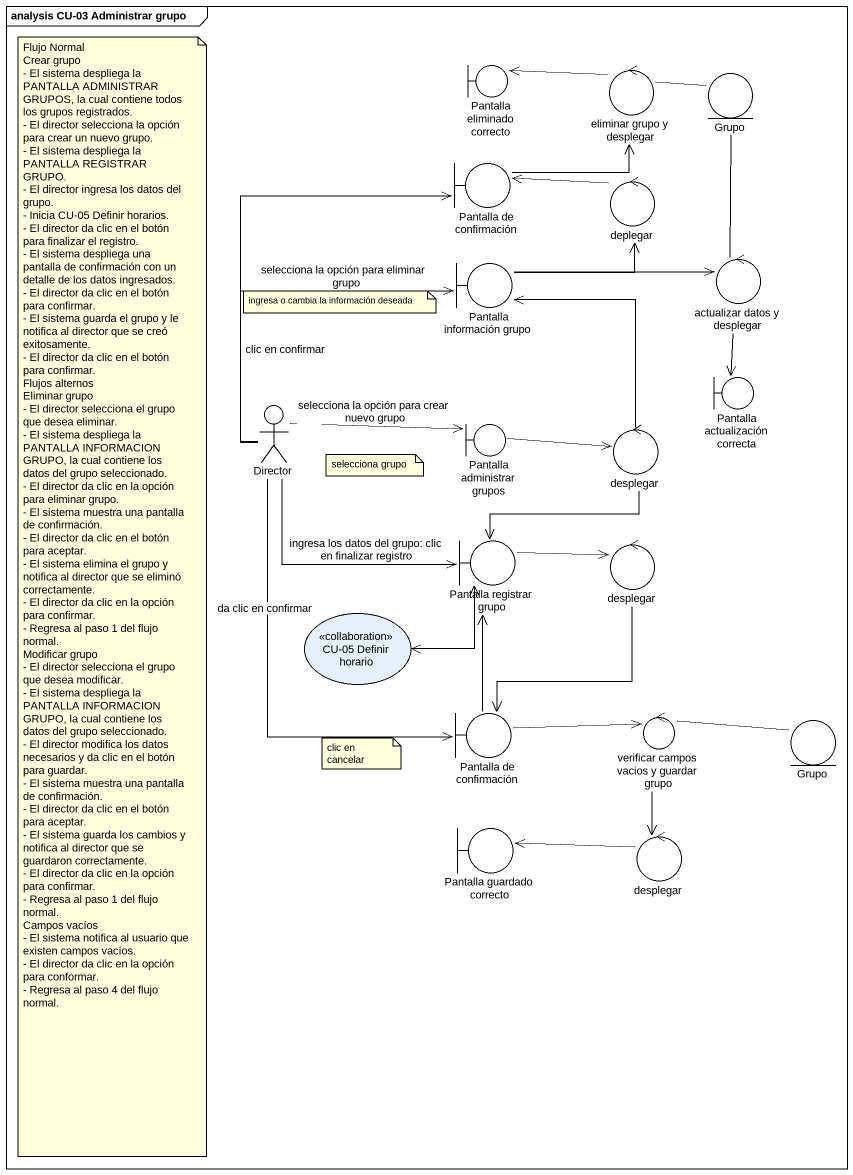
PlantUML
@startuml
mainframe analysis CU-03 Administrar grupo
boundary "Pantalla eliminado correcto" as Pantalla_eliminado_correcto
control "eliminar grupo y desplegar" as eliminar_grupo_y_desplegar
entity Grupo
boundary "Pantalla de confirmación" as Pantalla_de_confirmación
control deplegar
boundary "Pantalla información grupo" as Pantalla_información_grupo
control "actualizar datos y desplegar" as actualizar_datos_y_desplegar
actor Director
boundary "Pantalla actualización correcta" as Pantalla_actualización
boundary "Pantalla administrar grupos" as Pantalla_administrar_grupos
control desplegar
boundary "Pantalla registrar grupo" as Pantalla_registrar_grupo
control "desplegar" as desplegar_2
usecase "CU-05 Definir horario" as CU_05_Definir_horario <<collaboration>>
boundary "Pantalla de confirmación" as Pantalla_de_confirmación_2
control "verificar campos vacios y guardar grupo" as verificar_campos_vacios_y
entity "Grupo" as Grupo_2
boundary "Pantalla guardado correcto" as Pantalla_guardado_correcto
control "desplegar" as desplegar_3
eliminar_grupo_y_desplegar -left-> Pantalla_eliminado_correcto
eliminar_grupo_y_desplegar -right- Grupo
Pantalla_de_confirmación -up-> eliminar_grupo_y_desplegar
deplegar -left-> Pantalla_de_confirmación
Pantalla_información_grupo -up-> deplegar
Pantalla_información_grupo -right-> actualizar_datos_y_desplegar
actualizar_datos_y_desplegar -up- Grupo
actualizar_datos_y_desplegar --> Pantalla_actualización
Director -up-> Pantalla_de_confirmación : clic en confirmar
Director -up-> Pantalla_información_grupo : selecciona la opción para eliminar grupo
Director -right-> Pantalla_administrar_grupos : selecciona la opción para crear nuevo grupo
Director -right-> Pantalla_registrar_grupo : ingresa los datos del grupo: clic en finalizar registro
Director --> Pantalla_de_confirmación_2 : da clic en confirmar
Pantalla_administrar_grupos -right-> desplegar
desplegar -up-> Pantalla_información_grupo
desplegar --> Pantalla_registrar_grupo
Pantalla_registrar_grupo -right-> desplegar_2
Pantalla_registrar_grupo <-left-> CU_05_Definir_horario
desplegar_2 --> Pantalla_de_confirmación_2
Pantalla_de_confirmación_2 -up-> Pantalla_registrar_grupo
Pantalla_de_confirmación_2 -right-> verificar_campos_vacios_y
verificar_campos_vacios_y -right- Grupo_2
verificar_campos_vacios_y --> desplegar_3
desplegar_3 -left-> Pantalla_guardado_correcto
note as N1
  Flujo Normal
  Crear grupo
  - El sistema despliega la PANTALLA ADMINISTRAR GRUPOS, la cual contiene todos los grupos registrados.
  - El director selecciona la opción para crear un nuevo grupo.
  - El sistema despliega la PANTALLA REGISTRAR GRUPO.
  - El director ingresa los datos del grupo.
  - Inicia CU-05 Definir horarios.
  - El director da clic en el botón para finalizar el registro.
  - El sistema despliega una pantalla de confirmación con un detalle de los datos ingresados.
  - El director da clic en el botón para confirmar.
  - El sistema guarda el grupo y le notifica al director que se creó exitosamente.
  - El director da clic en el botón para confirmar.
  Flujos alternos
  Eliminar grupo
  - El director selecciona el grupo que desea eliminar.
  - El sistema despliega la PANTALLA INFORMACION GRUPO, la cual contiene los datos del grupo seleccionado.
  - El director da clic en la opción para eliminar grupo.
  - El sistema muestra una pantalla de confirmación.
  - El director da clic en el botón para aceptar.
  - El sistema elimina el grupo y notifica al director que se eliminó correctamente.
  - El director da clic en la opción para confirmar.
  - Regresa al paso 1 del flujo normal.
  Modificar grupo
  - El director selecciona el grupo que desea modificar.
  - El sistema despliega la PANTALLA INFORMACION GRUPO, la cual contiene los datos del grupo seleccionado.
  - El director modifica los datos necesarios y da clic en el botón para guardar.
  - El sistema muestra una pantalla de confirmación.
  - El director da clic en el botón para aceptar.
  - El sistema guarda los cambios y notifica al director que se guardaron correctamente.
  - El director da clic en la opción para confirmar.
  - Regresa al paso 1 del flujo normal.
  Campos vacíos
  - El sistema notifica al usuario que existen campos vacíos.
  - El director da clic en la opción para conformar.
  - Regresa al paso 4 del flujo normal.
end note
note as N2
  ingresa o cambia la información deseada
end note
note as N3
  selecciona grupo
end note
note as N4
  clic en cancelar
end note
@enduml
